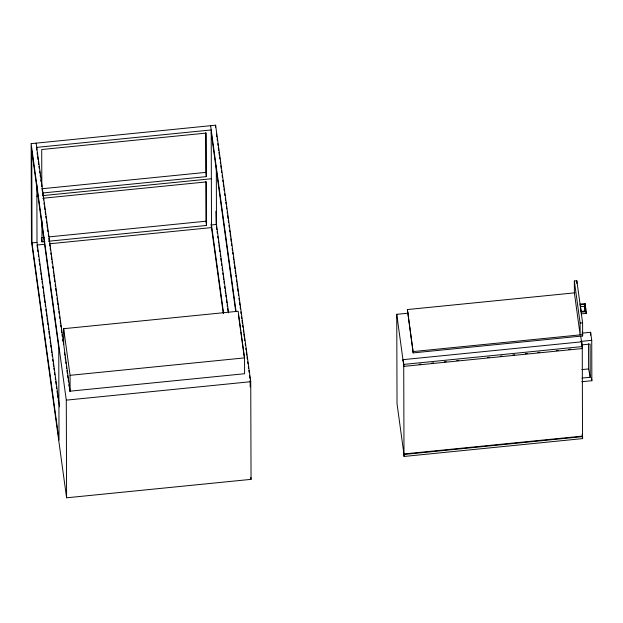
<?xml version="1.0" encoding="UTF-8"?>
<svg xmlns="http://www.w3.org/2000/svg" width="623" height="623" viewBox="0 0 623 623"><rect width="100%" height="100%" fill="white"/><g stroke="black" fill="none" stroke-linecap="round" stroke-linejoin="round"><path stroke-width="0.93" d="M584.942 310.861L584.506 304.374L580.145 304.811L581.329 312.139M31.15 143.64L215.605 125.2L250.742 381.704L251.046 479.36L66.591 497.8L31.454 241.296L31.15 143.64L66.287 400.145L66.591 497.8M42.232 188.73L205.777 172.384L205.652 132.707M42.816 192.974L206.353 176.628L206.221 133.081L41.71 149.52L41.827 186.293M36.866 196.206L38.797 196.011M42.652 195.63L211.353 178.77M42.831 198.254L206.377 181.908L206.509 225.456L48.539 241.241M44.319 237.363L41.414 237.659L41.998 241.895L44.801 241.615M49.155 236.88L205.925 221.212L205.808 181.534M32.022 242.892L31.742 150.517L58.749 347.665L59.029 440.04L32.022 242.892L37.006 242.394L36.835 184.86M216.298 166.115L216.477 224.459L211.493 224.958L223.61 313.431M44.731 244.263L37.022 245.034L37.411 247.915M49.552 243.78L211.501 227.597L211.197 129.942L36.718 147.378L36.726 150.018M63.725 344.527L63.671 328.695L238.157 311.251L244.543 357.89L244.598 373.73L70.111 391.166L36.134 143.142M574.351 280.996L580.106 323.01L580.145 334.886L574.39 292.872L574.351 280.996L576.843 280.747L582.598 322.761L582.637 335.953L413.142 352.898L407.387 309.561L574.943 292.818M396.75 314.319L403.72 365.195L404 454.603L397.03 403.727L396.75 314.319L408.33 313.167M580.036 304.102L585.114 303.596L586.212 311.648L586.22 313.377L581.142 313.883M580.581 306.687L584.327 306.314M581.057 311.438L585.418 311.002L584.506 304.374M581.142 312.154L586.212 311.648M580.106 323.01L582.598 322.761M70.111 391.166L70.064 375.326L244.543 357.89M582.412 333.103L590.627 332.285L591.725 340.322L591.85 380.715L581.812 381.72M413.142 352.898L413.142 351.574L582.637 334.637L582.248 331.771M580.768 341.42L591.725 340.322M403.143 360.974L403.136 359.658L581.672 341.809L582.318 346.567L582.326 348.545L403.797 366.386L403.72 365.857M581.859 344.885L590.113 344.06L590.222 377.265L581.96 378.091M403.797 366.386L403.79 364.408L582.318 346.567M419.162 364.315L421.093 364.12M431.708 363.061L433.639 362.866M444.254 361.807L446.185 361.613M456.799 360.553L458.73 360.359M487.684 357.47L489.608 357.275M500.23 356.216L502.154 356.021M512.776 354.962L514.699 354.767M525.321 353.708L527.245 353.514M537.867 352.454L539.791 352.26M556.199 350.617L558.13 350.43M568.744 349.363L570.676 349.168M66.287 400.145L250.742 381.704M581.89 369.595L588.618 368.925L588.54 343.81M582.528 436.1L403.992 453.949L404.07 456.457L582.606 438.608L582.598 436.63L404.07 454.479M588.618 368.925L590.222 377.265M585.363 307.108L585.729 309.795M585.978 311.586L586.22 313.377M591.484 378.036L591.85 380.715M582.248 333.087L582.637 335.953M580.761 336.467L582.256 347.354L582.528 436.762L582.178 434.215M582.256 348.016L582.326 348.545M582.217 435.75L582.606 438.608M407.387 309.561L413.142 351.574M403.136 359.658L403.79 364.408M404.07 456.457L403.416 450.367M216.454 134.007L216.851 136.889M217.116 138.812L217.38 140.736M217.77 143.617L218.034 145.541M218.299 147.464L218.696 150.345M218.961 152.269L219.351 155.15M219.615 157.074L219.88 158.997M220.277 161.879L220.542 163.802M220.799 165.726L221.196 168.615M221.461 170.538L221.726 172.454M222.115 175.343L222.38 177.267M222.777 180.148L223.042 182.072M223.307 183.995L223.696 186.877M223.961 188.8L224.225 190.724M224.623 193.605L224.887 195.529M225.277 198.41L225.542 200.333M225.806 202.257L226.071 204.18M226.461 207.062L226.725 208.985M227.122 211.875L227.387 213.798M227.652 215.722L228.041 218.603M228.306 220.526L228.571 222.45M228.968 225.331L229.233 227.255M229.622 230.136L229.887 232.06M230.152 233.983L230.549 236.865M230.814 238.788L231.203 241.677M231.468 243.593L231.733 245.517M232.13 248.406L232.387 250.329M232.652 252.253L232.916 254.168M233.314 257.058L233.711 259.939M233.968 261.862L234.232 263.786M234.497 265.709L234.894 268.591M235.159 270.514L235.549 273.396M235.813 275.319L236.078 277.243M236.475 280.124L236.732 282.048M236.997 283.971L237.394 286.86M237.659 288.776L238.056 291.665M238.313 293.589L238.578 295.512M238.975 298.394L239.24 300.317M239.505 302.241L239.894 305.122M240.159 307.046L240.423 308.969M240.821 311.85L241.078 313.774M241.475 316.655L241.74 318.579M242.004 320.502L242.402 323.392M242.659 325.307L242.923 327.231M243.32 330.12L243.585 332.043M243.85 333.959L244.239 336.848M244.504 338.772L244.769 340.695M245.166 343.577L245.431 345.5M245.82 348.382L246.085 350.305M246.35 352.229L246.747 355.11M247.004 357.034L247.269 358.957M247.666 361.838L247.931 363.762M248.328 366.651L248.585 368.575M248.85 370.49L249.114 372.414M249.512 375.303L249.901 378.184M240.564 330.112L238.453 314.693L238.461 317.528M240.828 332.036L244.255 357.088M210.621 125.698L236.094 311.702M211.205 132.582L235.712 311.453M216.477 224.459L228.594 312.902M216.173 224.786L215.87 211.252M216.438 226.717L216.827 229.607M217.092 231.538L217.357 233.461M217.754 236.358L218.019 238.282M218.416 241.179L218.681 243.11M218.946 245.034L219.343 247.931M219.608 249.854L219.872 251.785M220.262 254.682L220.526 256.606M220.791 258.537L221.188 261.426M221.453 263.358L221.718 265.289M222.115 268.178L222.38 270.109M222.777 272.999L223.042 274.93M223.307 276.861L223.696 279.75M223.961 281.682L224.225 283.605M224.623 286.502L224.887 288.433M225.152 290.357L225.549 293.254M225.814 295.177L226.079 297.109M226.476 299.998L226.873 302.895M227.13 304.826L227.395 306.75M227.66 308.681L228.057 311.57M250.781 477.436L251.046 479.36M205.777 172.384L206.353 176.628M211.033 224.202L223.229 313.19M205.925 221.212L206.509 225.456M63.671 328.695L70.064 375.326M37.123 152.9L37.38 154.823M37.645 156.747L38.042 159.636M38.307 161.559L38.704 164.441M38.961 166.364L39.226 168.288M39.623 171.177L39.888 173.101M40.152 175.024L40.409 176.948M40.806 179.829L41.071 181.752M41.468 184.642L41.733 186.565M41.99 188.489L42.387 191.37M42.652 193.294L43.049 196.183M43.314 198.106L43.571 200.03M43.968 202.911L44.233 204.835M44.498 206.758L44.895 209.647M45.152 211.571L45.549 214.452M45.814 216.376L46.079 218.299M46.476 221.181L46.733 223.104M46.998 225.028L47.395 227.917M47.66 229.84L47.924 231.764M48.314 234.645L48.578 236.569M48.843 238.492L49.24 241.381M49.505 243.305L49.895 246.186M50.159 248.11L50.424 250.033M50.821 252.922L51.086 254.846M51.351 256.769L51.74 259.651M52.005 261.574L52.27 263.498M52.667 266.387L52.932 268.311M53.321 271.192L53.586 273.115M53.851 275.039L54.248 277.928M54.513 279.852L54.769 281.775M55.167 284.656L55.431 286.58M55.696 288.504L56.093 291.385M56.35 293.308L56.615 295.232M57.012 298.121L57.409 301.002M57.674 302.926L57.931 304.849M58.196 306.773L58.593 309.662M58.858 311.586L59.123 313.509M59.512 316.391L59.777 318.314M60.174 321.203L60.439 323.127M60.704 325.05L60.961 326.974M61.358 329.855L61.755 332.744M62.02 334.668L62.284 336.591M62.674 339.473L62.939 341.396M64.442 352.361L64.831 355.211M65.096 357.119L65.485 359.969M65.742 361.877L66.007 363.777M66.396 366.636L66.661 368.536M66.918 370.444L67.307 373.302M67.572 375.202L67.962 378.06M68.219 379.96L68.483 381.868M68.873 384.718L69.137 386.626M69.527 389.476L69.784 391.384M37.006 242.394L59.535 406.842M37.676 249.839L37.941 251.762M38.338 254.651L38.603 256.575M38.992 259.456L39.257 261.38M39.522 263.303L39.786 265.227M40.184 268.116L40.573 270.997M40.838 272.921L41.102 274.844M41.367 276.768L41.764 279.657M42.021 281.58L42.286 283.504M42.683 286.385L42.948 288.309M43.345 291.198L43.602 293.122M43.867 295.045L44.264 297.926M44.529 299.85L44.926 302.739M45.183 304.663L45.448 306.586M45.845 309.467L46.11 311.391M46.375 313.314L46.764 316.196M47.029 318.119L47.426 321.009M47.691 322.932L47.955 324.856M48.345 327.737L48.61 329.66M48.874 331.584L49.272 334.473M49.536 336.397L49.793 338.32M50.19 341.202L50.455 343.125M50.72 345.049L51.117 347.938M51.374 349.861L51.771 352.743M52.036 354.666L52.301 356.59M52.698 359.479L52.955 361.402M53.22 363.326L53.617 366.207M53.882 368.131L54.146 370.054M54.536 372.943L54.801 374.867M55.198 377.748L55.463 379.672M55.727 381.595L56.117 384.484M56.382 386.4L56.646 388.324M57.043 391.213L57.308 393.136M57.573 395.06L57.962 397.941M58.227 399.865L58.492 401.788M590.627 332.285L590.635 335.166M585.114 303.596L585.114 305.317M581.672 341.809L581.672 343.133M576.843 280.747L576.851 283.481M250.166 380.108L250.189 386.914M215.605 125.2L215.613 127.139M41.928 220.604L41.998 241.895"/></g></svg>
